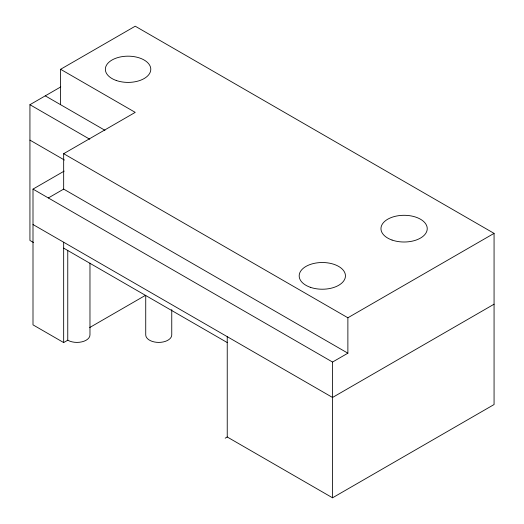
<?xml version="1.0" encoding="UTF-8"?>
<svg xmlns="http://www.w3.org/2000/svg" width="524" height="524" viewBox="0 0 524 524"><rect width="100%" height="100%" fill="white"/><g stroke="black" fill="none" stroke-linecap="round" stroke-linejoin="round"><path stroke-width="0.79" d="M60.601 104.702L60.601 69.286L135.231 26.2L494.066 233.37L494.066 404.541L332.543 497.8L227.239 437.003L225.196 438.188M33.451 242.488L29.934 240.457L29.934 104.702L60.758 86.905M63.666 153.689L347.877 317.773L347.877 353.189L63.666 189.105L63.666 153.689L135.231 112.372L60.601 69.286M89.971 263.107L89.971 334.895A13.015 7.513 0 0 1 81.941 341.838A13.015 7.513 0 0 1 67.76 340.207L63.666 342.565L32.999 324.86L32.999 189.105L64.177 171.106M48.332 197.961L63.666 189.105M89.689 327.546L145.443 295.353M347.877 317.773L494.066 233.37M32.999 189.105L332.543 362.045L347.877 353.189M494.066 304.202L332.543 397.461L32.999 224.521M45.267 95.846L104.957 130.312M29.934 104.702L89.774 139.253M29.934 140.118L64.432 160.036M63.666 248.127L227.239 342.565M332.543 362.045L332.543 497.8M227.239 336.663L227.239 437.003M171.754 309.56L171.754 334.895A13.015 7.513 0 0 1 158.746 342.408A13.015 7.513 0 0 1 145.731 334.895L145.731 295.667M67.76 250.472L67.76 340.207M63.666 242.226L63.666 342.565M310.28 287.276A23.135 13.355 0 0 0 345.44 276.187A23.135 13.355 0 0 0 311.23 264.148A23.135 13.355 0 0 0 310.28 287.276M392.063 240.058A23.135 13.355 0 0 0 427.23 228.968A23.135 13.355 0 0 0 393.02 216.929A23.135 13.355 0 0 0 392.063 240.058M116.256 80.486A22.715 13.113 0 0 0 150.781 69.6A22.715 13.113 0 0 0 117.186 57.778A22.715 13.113 0 0 0 116.256 80.486"/></g></svg>
